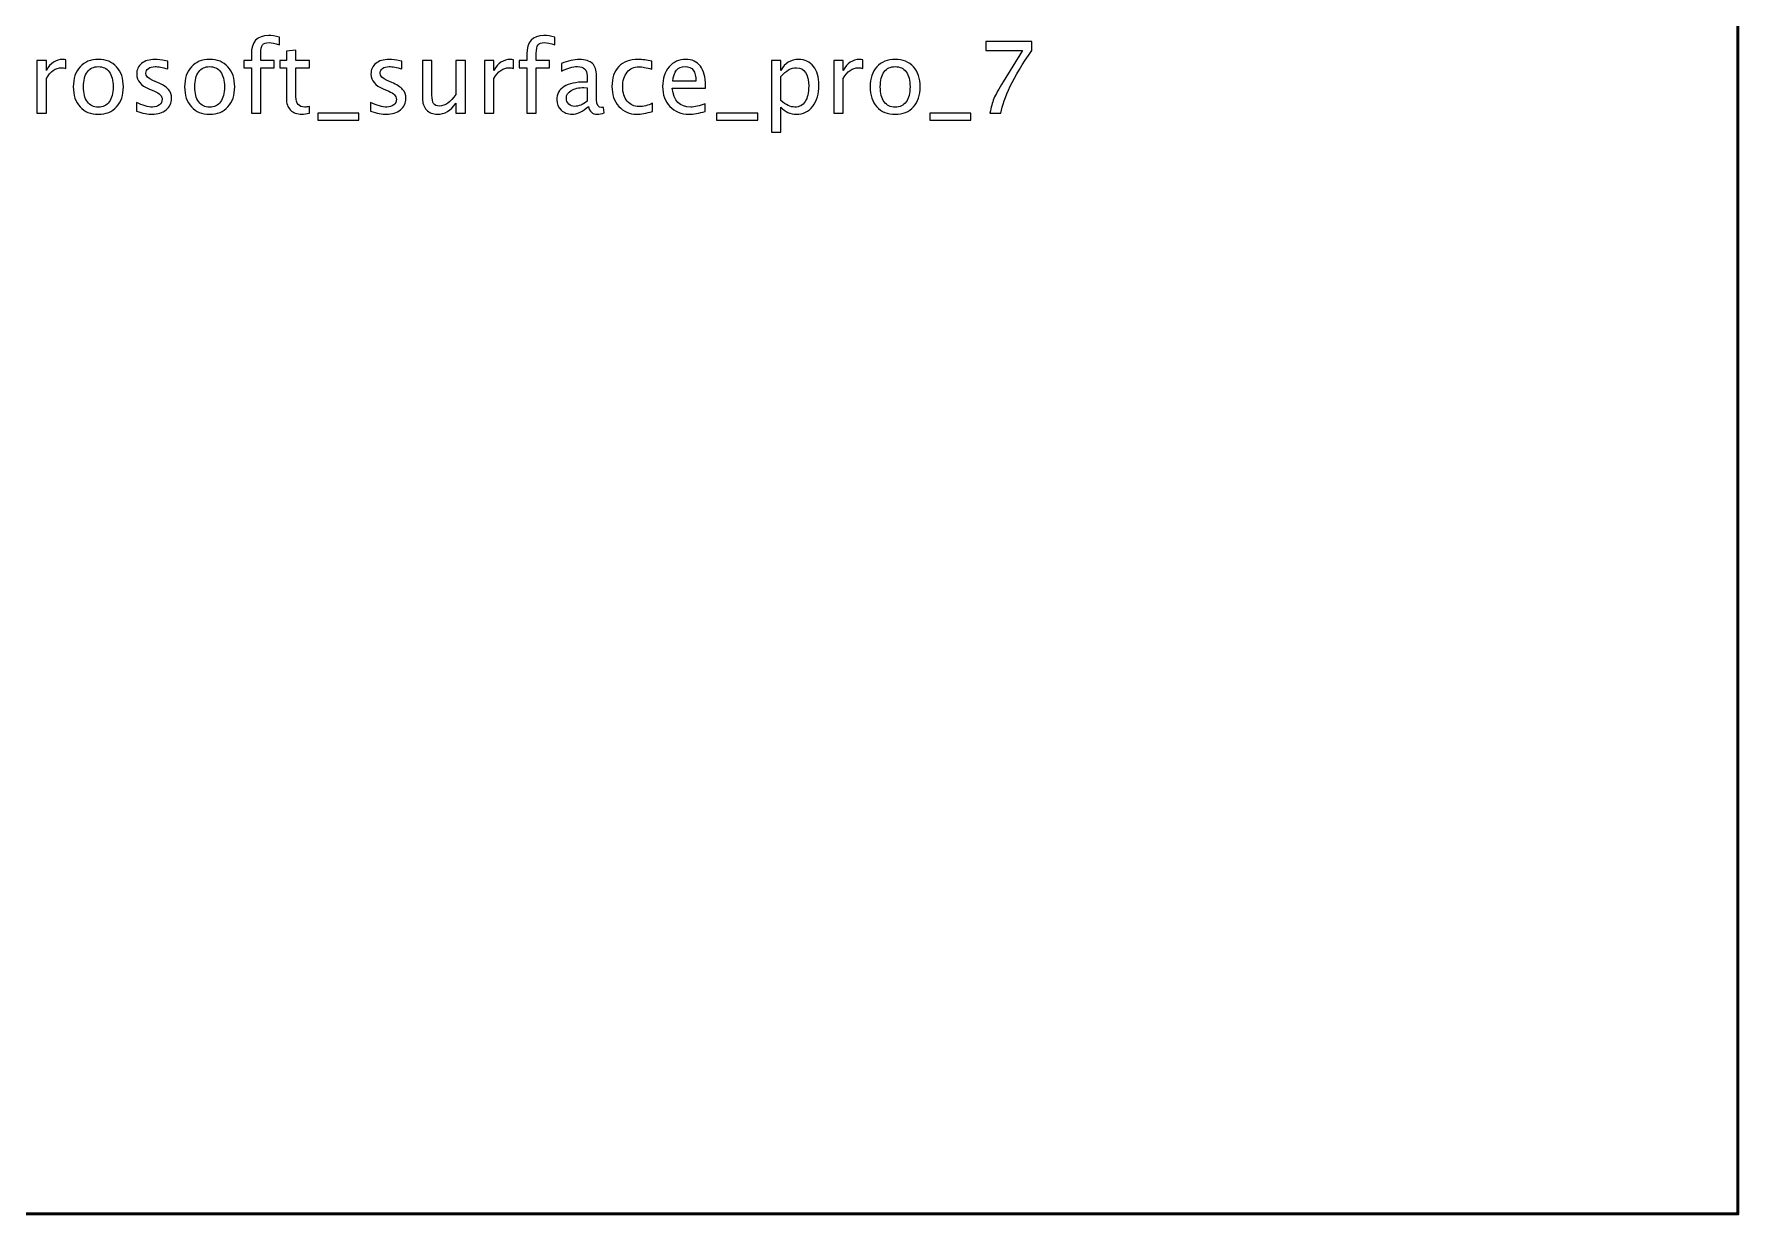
# Model space of a CAD drawing. Header units: centimetres. Extents: x -69 to 69, y -115 to 104.
# Drawn here: x 51.59 to 66.16, y 28.95 to 39.04 of the extents above; entities that cross this region are included whole.
import ezdxf

# ---------------------------------------------------------------- set-up
doc = ezdxf.new("R2010")
doc.units = ezdxf.units.CM
doc.header["$MEASUREMENT"] = 0
doc.layers.add('Layer 1', color=7, linetype='Continuous')

msp = doc.modelspace()

# ---------------------------------------------------------------- linework, layer by layer
at = {"layer": 'Layer 1', "lineweight": 53}
msp.add_lwpolyline([(36.9625, 28.95), (66.1625, 28.95), (66.1625, 49.05), (36.9625, 49.05), (36.9625, 28.95)], close=True, dxfattribs=at)
at = {"layer": 'Layer 1'}
for points, knots in [([(53.45143, 38.36276), (53.45143, 38.36276), (53.45143, 38.75053), (53.45143, 38.75053), (53.45143, 38.75053), (53.45143, 38.75053), (53.38779, 38.75053), (53.38779, 38.75053), (53.38779, 38.75053), (53.38779, 38.75053), (53.38779, 38.8115), (53.38779, 38.8115), (53.38779, 38.8115), (53.38779, 38.8115), (53.45143, 38.8115), (53.45143, 38.8115), (53.45143, 38.8115), (53.45143, 38.8115), (53.45143, 38.86526), (53.45143, 38.86526), (53.45143, 38.86526), (53.45143, 38.97222), (53.50026, 39.0257), (53.5979, 39.0257), (53.5979, 39.0257), (53.62528, 39.0257), (53.65632, 39.02119), (53.69104, 39.01216), (53.69104, 39.01216), (53.69104, 39.01216), (53.69104, 38.94696), (53.69104, 38.94696), (53.69104, 38.94696), (53.65421, 38.95882), (53.62472, 38.96474), (53.60256, 38.96474), (53.60256, 38.96474), (53.57561, 38.96474), (53.55726, 38.95839), (53.54753, 38.94555), (53.54753, 38.94555), (53.53765, 38.93271), (53.53271, 38.90886), (53.53271, 38.87401), (53.53271, 38.87401), (53.53271, 38.87401), (53.53271, 38.8115), (53.53271, 38.8115), (53.53271, 38.8115), (53.53271, 38.8115), (53.64546, 38.8115), (53.64546, 38.8115), (53.64546, 38.8115), (53.64546, 38.8115), (53.64546, 38.75053), (53.64546, 38.75053), (53.64546, 38.75053), (53.64546, 38.75053), (53.53271, 38.75053), (53.53271, 38.75053), (53.53271, 38.75053), (53.53271, 38.75053), (53.53271, 38.36276), (53.53271, 38.36276), (53.53271, 38.36276), (53.53271, 38.36276), (53.45143, 38.36276), (53.45143, 38.36276)], [0, 0, 0, 0, 0.05555556, 0.05555556, 0.05555556, 0.05555556, 0.11111111, 0.11111111, 0.11111111, 0.11111111, 0.16666667, 0.16666667, 0.16666667, 0.16666667, 0.22222222, 0.22222222, 0.22222222, 0.22222222, 0.27777778, 0.27777778, 0.27777778, 0.27777778, 0.33333333, 0.33333333, 0.33333333, 0.33333333, 0.38888889, 0.38888889, 0.38888889, 0.38888889, 0.44444444, 0.44444444, 0.44444444, 0.44444444, 0.5, 0.5, 0.5, 0.5, 0.55555556, 0.55555556, 0.55555556, 0.55555556, 0.61111111, 0.61111111, 0.61111111, 0.61111111, 0.66666667, 0.66666667, 0.66666667, 0.66666667, 0.72222222, 0.72222222, 0.72222222, 0.72222222, 0.77777778, 0.77777778, 0.77777778, 0.77777778, 0.83333333, 0.83333333, 0.83333333, 0.83333333, 0.88888889, 0.88888889, 0.88888889, 0.88888889, 1, 1, 1, 1]), ([(53.94814, 38.3629), (53.92302, 38.35599), (53.90115, 38.3526), (53.88267, 38.3526), (53.88267, 38.3526), (53.84118, 38.3526), (53.80886, 38.36445), (53.78572, 38.38816), (53.78572, 38.38816), (53.76244, 38.41187), (53.75087, 38.44475), (53.75087, 38.48694), (53.75087, 38.48694), (53.75087, 38.48694), (53.75087, 38.75053), (53.75087, 38.75053), (53.75087, 38.75053), (53.75087, 38.75053), (53.6947, 38.75053), (53.6947, 38.75053), (53.6947, 38.75053), (53.6947, 38.75053), (53.6947, 38.8115), (53.6947, 38.8115), (53.6947, 38.8115), (53.6947, 38.8115), (53.75087, 38.8115), (53.75087, 38.8115), (53.75087, 38.8115), (53.75087, 38.8115), (53.75087, 38.89263), (53.75087, 38.89263), (53.75087, 38.89263), (53.75087, 38.89263), (53.83215, 38.9004), (53.83215, 38.9004), (53.83215, 38.9004), (53.83215, 38.9004), (53.83215, 38.8115), (53.83215, 38.8115), (53.83215, 38.8115), (53.83215, 38.8115), (53.94983, 38.8115), (53.94983, 38.8115), (53.94983, 38.8115), (53.94983, 38.8115), (53.94983, 38.75053), (53.94983, 38.75053), (53.94983, 38.75053), (53.94983, 38.75053), (53.83215, 38.75053), (53.83215, 38.75053), (53.83215, 38.75053), (53.83215, 38.75053), (53.83215, 38.50161), (53.83215, 38.50161), (53.83215, 38.50161), (53.83215, 38.44291), (53.85769, 38.41356), (53.90863, 38.41356), (53.90863, 38.41356), (53.9195, 38.41356), (53.93262, 38.41539), (53.94814, 38.41892), (53.94814, 38.41892), (53.94814, 38.41892), (53.94814, 38.3629), (53.94814, 38.3629)], [0, 0, 0, 0, 0.05555556, 0.05555556, 0.05555556, 0.05555556, 0.11111111, 0.11111111, 0.11111111, 0.11111111, 0.16666667, 0.16666667, 0.16666667, 0.16666667, 0.22222222, 0.22222222, 0.22222222, 0.22222222, 0.27777778, 0.27777778, 0.27777778, 0.27777778, 0.33333333, 0.33333333, 0.33333333, 0.33333333, 0.38888889, 0.38888889, 0.38888889, 0.38888889, 0.44444444, 0.44444444, 0.44444444, 0.44444444, 0.5, 0.5, 0.5, 0.5, 0.55555556, 0.55555556, 0.55555556, 0.55555556, 0.61111111, 0.61111111, 0.61111111, 0.61111111, 0.66666667, 0.66666667, 0.66666667, 0.66666667, 0.72222222, 0.72222222, 0.72222222, 0.72222222, 0.77777778, 0.77777778, 0.77777778, 0.77777778, 0.83333333, 0.83333333, 0.83333333, 0.83333333, 0.88888889, 0.88888889, 0.88888889, 0.88888889, 1, 1, 1, 1]), ([(55.8063, 38.36276), (55.8063, 38.36276), (55.8063, 38.75053), (55.8063, 38.75053), (55.8063, 38.75053), (55.8063, 38.75053), (55.74266, 38.75053), (55.74266, 38.75053), (55.74266, 38.75053), (55.74266, 38.75053), (55.74266, 38.8115), (55.74266, 38.8115), (55.74266, 38.8115), (55.74266, 38.8115), (55.8063, 38.8115), (55.8063, 38.8115), (55.8063, 38.8115), (55.8063, 38.8115), (55.8063, 38.86526), (55.8063, 38.86526), (55.8063, 38.86526), (55.8063, 38.97222), (55.85513, 39.0257), (55.95277, 39.0257), (55.95277, 39.0257), (55.98015, 39.0257), (56.01119, 39.02119), (56.04591, 39.01216), (56.04591, 39.01216), (56.04591, 39.01216), (56.04591, 38.94696), (56.04591, 38.94696), (56.04591, 38.94696), (56.00908, 38.95882), (55.97959, 38.96474), (55.95743, 38.96474), (55.95743, 38.96474), (55.93048, 38.96474), (55.91213, 38.95839), (55.9024, 38.94555), (55.9024, 38.94555), (55.89252, 38.93271), (55.88758, 38.90886), (55.88758, 38.87401), (55.88758, 38.87401), (55.88758, 38.87401), (55.88758, 38.8115), (55.88758, 38.8115), (55.88758, 38.8115), (55.88758, 38.8115), (56.00033, 38.8115), (56.00033, 38.8115), (56.00033, 38.8115), (56.00033, 38.8115), (56.00033, 38.75053), (56.00033, 38.75053), (56.00033, 38.75053), (56.00033, 38.75053), (55.88758, 38.75053), (55.88758, 38.75053), (55.88758, 38.75053), (55.88758, 38.75053), (55.88758, 38.36276), (55.88758, 38.36276), (55.88758, 38.36276), (55.88758, 38.36276), (55.8063, 38.36276), (55.8063, 38.36276)], [0, 0, 0, 0, 0.05555556, 0.05555556, 0.05555556, 0.05555556, 0.11111111, 0.11111111, 0.11111111, 0.11111111, 0.16666667, 0.16666667, 0.16666667, 0.16666667, 0.22222222, 0.22222222, 0.22222222, 0.22222222, 0.27777778, 0.27777778, 0.27777778, 0.27777778, 0.33333333, 0.33333333, 0.33333333, 0.33333333, 0.38888889, 0.38888889, 0.38888889, 0.38888889, 0.44444444, 0.44444444, 0.44444444, 0.44444444, 0.5, 0.5, 0.5, 0.5, 0.55555556, 0.55555556, 0.55555556, 0.55555556, 0.61111111, 0.61111111, 0.61111111, 0.61111111, 0.66666667, 0.66666667, 0.66666667, 0.66666667, 0.72222222, 0.72222222, 0.72222222, 0.72222222, 0.77777778, 0.77777778, 0.77777778, 0.77777778, 0.83333333, 0.83333333, 0.83333333, 0.83333333, 0.88888889, 0.88888889, 0.88888889, 0.88888889, 1, 1, 1, 1]), ([(59.76704, 38.36276), (59.77494, 38.41046), (59.78637, 38.4518), (59.80105, 38.48651), (59.80105, 38.48651), (59.81572, 38.52123), (59.84183, 38.56907), (59.87908, 38.62974), (59.87908, 38.62974), (59.87908, 38.62974), (60.04559, 38.8987), (60.04559, 38.8987), (60.04559, 38.8987), (60.04559, 38.8987), (59.73148, 38.8987), (59.73148, 38.8987), (59.73148, 38.8987), (59.73148, 38.8987), (59.73148, 38.9749), (59.73148, 38.9749), (59.73148, 38.9749), (59.73148, 38.9749), (60.12434, 38.9749), (60.12434, 38.9749), (60.12434, 38.9749), (60.12434, 38.9749), (60.12434, 38.8987), (60.12434, 38.8987), (60.12434, 38.8987), (59.96756, 38.66728), (59.87979, 38.48863), (59.86102, 38.36276), (59.86102, 38.36276), (59.86102, 38.36276), (59.76704, 38.36276), (59.76704, 38.36276)], [0, 0, 0, 0, 0.1, 0.1, 0.1, 0.1, 0.2, 0.2, 0.2, 0.2, 0.3, 0.3, 0.3, 0.3, 0.4, 0.4, 0.4, 0.4, 0.5, 0.5, 0.5, 0.5, 0.6, 0.6, 0.6, 0.6, 0.7, 0.7, 0.7, 0.7, 0.8, 0.8, 0.8, 0.8, 1, 1, 1, 1]), ([(51.61782, 38.36276), (51.61782, 38.36276), (51.61782, 38.8115), (51.61782, 38.8115), (51.61782, 38.8115), (51.61782, 38.8115), (51.6991, 38.8115), (51.6991, 38.8115), (51.6991, 38.8115), (51.6991, 38.8115), (51.6991, 38.72669), (51.6991, 38.72669), (51.6991, 38.72669), (51.73142, 38.78948), (51.77826, 38.82081), (51.83979, 38.82081), (51.83979, 38.82081), (51.84811, 38.82081), (51.85686, 38.8201), (51.86589, 38.81869), (51.86589, 38.81869), (51.86589, 38.81869), (51.86589, 38.74263), (51.86589, 38.74263), (51.86589, 38.74263), (51.85178, 38.74729), (51.83937, 38.74969), (51.82864, 38.74969), (51.82864, 38.74969), (51.77699, 38.74969), (51.73381, 38.71921), (51.6991, 38.65811), (51.6991, 38.65811), (51.6991, 38.65811), (51.6991, 38.36276), (51.6991, 38.36276), (51.6991, 38.36276), (51.6991, 38.36276), (51.61782, 38.36276), (51.61782, 38.36276)], [0, 0, 0, 0, 0.09090909, 0.09090909, 0.09090909, 0.09090909, 0.18181818, 0.18181818, 0.18181818, 0.18181818, 0.27272727, 0.27272727, 0.27272727, 0.27272727, 0.36363636, 0.36363636, 0.36363636, 0.36363636, 0.45454545, 0.45454545, 0.45454545, 0.45454545, 0.54545455, 0.54545455, 0.54545455, 0.54545455, 0.63636364, 0.63636364, 0.63636364, 0.63636364, 0.72727273, 0.72727273, 0.72727273, 0.72727273, 0.81818182, 0.81818182, 0.81818182, 0.81818182, 1, 1, 1, 1]), ([(52.1429, 38.3526), (52.077, 38.3526), (52.02479, 38.37363), (51.9864, 38.41568), (51.9864, 38.41568), (51.94788, 38.45773), (51.92869, 38.51488), (51.92869, 38.58699), (51.92869, 38.58699), (51.92869, 38.65895), (51.94788, 38.71596), (51.9864, 38.75787), (51.9864, 38.75787), (52.02479, 38.79978), (52.077, 38.82081), (52.1429, 38.82081), (52.1429, 38.82081), (52.2088, 38.82081), (52.26101, 38.79978), (52.29939, 38.75787), (52.29939, 38.75787), (52.33791, 38.71596), (52.35711, 38.65895), (52.35711, 38.58699), (52.35711, 38.58699), (52.35711, 38.51488), (52.33791, 38.45773), (52.29939, 38.41568), (52.29939, 38.41568), (52.26101, 38.37363), (52.2088, 38.3526), (52.1429, 38.3526)], [0, 0, 0, 0, 0.11111111, 0.11111111, 0.11111111, 0.11111111, 0.22222222, 0.22222222, 0.22222222, 0.22222222, 0.33333333, 0.33333333, 0.33333333, 0.33333333, 0.44444444, 0.44444444, 0.44444444, 0.44444444, 0.55555556, 0.55555556, 0.55555556, 0.55555556, 0.66666667, 0.66666667, 0.66666667, 0.66666667, 0.77777778, 0.77777778, 0.77777778, 0.77777778, 1, 1, 1, 1]), ([(52.14276, 38.41356), (52.18297, 38.41356), (52.2143, 38.42866), (52.2366, 38.459), (52.2366, 38.459), (52.25875, 38.4892), (52.2699, 38.53195), (52.2699, 38.58699), (52.2699, 38.58699), (52.2699, 38.64188), (52.25875, 38.68449), (52.2366, 38.71469), (52.2366, 38.71469), (52.2143, 38.74475), (52.18297, 38.75985), (52.14276, 38.75985), (52.14276, 38.75985), (52.1024, 38.75985), (52.07107, 38.74475), (52.04906, 38.71469), (52.04906, 38.71469), (52.0269, 38.68449), (52.0159, 38.64188), (52.0159, 38.58699), (52.0159, 38.58699), (52.0159, 38.53195), (52.0269, 38.4892), (52.04906, 38.459), (52.04906, 38.459), (52.07107, 38.42866), (52.1024, 38.41356), (52.14276, 38.41356)], [0, 0, 0, 0, 0.11111111, 0.11111111, 0.11111111, 0.11111111, 0.22222222, 0.22222222, 0.22222222, 0.22222222, 0.33333333, 0.33333333, 0.33333333, 0.33333333, 0.44444444, 0.44444444, 0.44444444, 0.44444444, 0.55555556, 0.55555556, 0.55555556, 0.55555556, 0.66666667, 0.66666667, 0.66666667, 0.66666667, 0.77777778, 0.77777778, 0.77777778, 0.77777778, 1, 1, 1, 1]), ([(52.4683, 38.37885), (52.4683, 38.37885), (52.4683, 38.45335), (52.4683, 38.45335), (52.4683, 38.45335), (52.5215, 38.42682), (52.56765, 38.41356), (52.60702, 38.41356), (52.60702, 38.41356), (52.63044, 38.41356), (52.64991, 38.41991), (52.6653, 38.43261), (52.6653, 38.43261), (52.68068, 38.44517), (52.68844, 38.46097), (52.68844, 38.48002), (52.68844, 38.48002), (52.68844, 38.50782), (52.66685, 38.53082), (52.62367, 38.54903), (52.62367, 38.54903), (52.62367, 38.54903), (52.57611, 38.56921), (52.57611, 38.56921), (52.57611, 38.56921), (52.50598, 38.59828), (52.47084, 38.64033), (52.47084, 38.69494), (52.47084, 38.69494), (52.47084, 38.73402), (52.48467, 38.76479), (52.51233, 38.78722), (52.51233, 38.78722), (52.53999, 38.80966), (52.57795, 38.82081), (52.62607, 38.82081), (52.62607, 38.82081), (52.65104, 38.82081), (52.68209, 38.81742), (52.71892, 38.81051), (52.71892, 38.81051), (52.71892, 38.81051), (52.73585, 38.80726), (52.73585, 38.80726), (52.73585, 38.80726), (52.73585, 38.80726), (52.73585, 38.73953), (52.73585, 38.73953), (52.73585, 38.73953), (52.69055, 38.75307), (52.65443, 38.75985), (52.62748, 38.75985), (52.62748, 38.75985), (52.60377, 38.75985), (52.585, 38.75463), (52.57075, 38.74433), (52.57075, 38.74433), (52.55664, 38.73402), (52.54958, 38.7202), (52.54958, 38.70284), (52.54958, 38.70284), (52.54958, 38.67843), (52.56934, 38.65768), (52.60899, 38.64089), (52.60899, 38.64089), (52.60899, 38.64089), (52.64808, 38.62438), (52.64808, 38.62438), (52.64808, 38.62438), (52.69239, 38.60575), (52.72372, 38.586), (52.74206, 38.56526), (52.74206, 38.56526), (52.76055, 38.54451), (52.76972, 38.51855), (52.76972, 38.4875), (52.76972, 38.4875), (52.76972, 38.44813), (52.7542, 38.41582), (52.72301, 38.39056), (52.72301, 38.39056), (52.69197, 38.3653), (52.65217, 38.3526), (52.60377, 38.3526), (52.60377, 38.3526), (52.56652, 38.3526), (52.5215, 38.36135), (52.4683, 38.37885)], [0, 0, 0, 0, 0.04347826, 0.04347826, 0.04347826, 0.04347826, 0.08695652, 0.08695652, 0.08695652, 0.08695652, 0.13043478, 0.13043478, 0.13043478, 0.13043478, 0.17391304, 0.17391304, 0.17391304, 0.17391304, 0.2173913, 0.2173913, 0.2173913, 0.2173913, 0.26086957, 0.26086957, 0.26086957, 0.26086957, 0.30434783, 0.30434783, 0.30434783, 0.30434783, 0.34782609, 0.34782609, 0.34782609, 0.34782609, 0.39130435, 0.39130435, 0.39130435, 0.39130435, 0.43478261, 0.43478261, 0.43478261, 0.43478261, 0.47826087, 0.47826087, 0.47826087, 0.47826087, 0.52173913, 0.52173913, 0.52173913, 0.52173913, 0.56521739, 0.56521739, 0.56521739, 0.56521739, 0.60869565, 0.60869565, 0.60869565, 0.60869565, 0.65217391, 0.65217391, 0.65217391, 0.65217391, 0.69565217, 0.69565217, 0.69565217, 0.69565217, 0.73913043, 0.73913043, 0.73913043, 0.73913043, 0.7826087, 0.7826087, 0.7826087, 0.7826087, 0.82608696, 0.82608696, 0.82608696, 0.82608696, 0.86956522, 0.86956522, 0.86956522, 0.86956522, 0.91304348, 0.91304348, 0.91304348, 0.91304348, 1, 1, 1, 1]), ([(53.0947, 38.3526), (53.0288, 38.3526), (52.97659, 38.37363), (52.9382, 38.41568), (52.9382, 38.41568), (52.89968, 38.45773), (52.88049, 38.51488), (52.88049, 38.58699), (52.88049, 38.58699), (52.88049, 38.65895), (52.89968, 38.71596), (52.9382, 38.75787), (52.9382, 38.75787), (52.97659, 38.79978), (53.0288, 38.82081), (53.0947, 38.82081), (53.0947, 38.82081), (53.1606, 38.82081), (53.21281, 38.79978), (53.25119, 38.75787), (53.25119, 38.75787), (53.28971, 38.71596), (53.30891, 38.65895), (53.30891, 38.58699), (53.30891, 38.58699), (53.30891, 38.51488), (53.28971, 38.45773), (53.25119, 38.41568), (53.25119, 38.41568), (53.21281, 38.37363), (53.1606, 38.3526), (53.0947, 38.3526)], [0, 0, 0, 0, 0.11111111, 0.11111111, 0.11111111, 0.11111111, 0.22222222, 0.22222222, 0.22222222, 0.22222222, 0.33333333, 0.33333333, 0.33333333, 0.33333333, 0.44444444, 0.44444444, 0.44444444, 0.44444444, 0.55555556, 0.55555556, 0.55555556, 0.55555556, 0.66666667, 0.66666667, 0.66666667, 0.66666667, 0.77777778, 0.77777778, 0.77777778, 0.77777778, 1, 1, 1, 1]), ([(53.09456, 38.41356), (53.13477, 38.41356), (53.1661, 38.42866), (53.1884, 38.459), (53.1884, 38.459), (53.21055, 38.4892), (53.2217, 38.53195), (53.2217, 38.58699), (53.2217, 38.58699), (53.2217, 38.64188), (53.21055, 38.68449), (53.1884, 38.71469), (53.1884, 38.71469), (53.1661, 38.74475), (53.13477, 38.75985), (53.09456, 38.75985), (53.09456, 38.75985), (53.0542, 38.75985), (53.02287, 38.74475), (53.00086, 38.71469), (53.00086, 38.71469), (52.9787, 38.68449), (52.9677, 38.64188), (52.9677, 38.58699), (52.9677, 38.58699), (52.9677, 38.53195), (52.9787, 38.4892), (53.00086, 38.459), (53.00086, 38.459), (53.02287, 38.42866), (53.0542, 38.41356), (53.09456, 38.41356)], [0, 0, 0, 0, 0.11111111, 0.11111111, 0.11111111, 0.11111111, 0.22222222, 0.22222222, 0.22222222, 0.22222222, 0.33333333, 0.33333333, 0.33333333, 0.33333333, 0.44444444, 0.44444444, 0.44444444, 0.44444444, 0.55555556, 0.55555556, 0.55555556, 0.55555556, 0.66666667, 0.66666667, 0.66666667, 0.66666667, 0.77777778, 0.77777778, 0.77777778, 0.77777778, 1, 1, 1, 1]), ([(54.47138, 38.37885), (54.47138, 38.37885), (54.47138, 38.45335), (54.47138, 38.45335), (54.47138, 38.45335), (54.52458, 38.42682), (54.57073, 38.41356), (54.6101, 38.41356), (54.6101, 38.41356), (54.63352, 38.41356), (54.65299, 38.41991), (54.66838, 38.43261), (54.66838, 38.43261), (54.68376, 38.44517), (54.69152, 38.46097), (54.69152, 38.48002), (54.69152, 38.48002), (54.69152, 38.50782), (54.66993, 38.53082), (54.62675, 38.54903), (54.62675, 38.54903), (54.62675, 38.54903), (54.57919, 38.56921), (54.57919, 38.56921), (54.57919, 38.56921), (54.50906, 38.59828), (54.47392, 38.64033), (54.47392, 38.69494), (54.47392, 38.69494), (54.47392, 38.73402), (54.48775, 38.76479), (54.51541, 38.78722), (54.51541, 38.78722), (54.54307, 38.80966), (54.58103, 38.82081), (54.62915, 38.82081), (54.62915, 38.82081), (54.65412, 38.82081), (54.68517, 38.81742), (54.722, 38.81051), (54.722, 38.81051), (54.722, 38.81051), (54.73893, 38.80726), (54.73893, 38.80726), (54.73893, 38.80726), (54.73893, 38.80726), (54.73893, 38.73953), (54.73893, 38.73953), (54.73893, 38.73953), (54.69363, 38.75307), (54.65751, 38.75985), (54.63056, 38.75985), (54.63056, 38.75985), (54.60685, 38.75985), (54.58808, 38.75463), (54.57383, 38.74433), (54.57383, 38.74433), (54.55972, 38.73402), (54.55266, 38.7202), (54.55266, 38.70284), (54.55266, 38.70284), (54.55266, 38.67843), (54.57242, 38.65768), (54.61207, 38.64089), (54.61207, 38.64089), (54.61207, 38.64089), (54.65116, 38.62438), (54.65116, 38.62438), (54.65116, 38.62438), (54.69547, 38.60575), (54.7268, 38.586), (54.74514, 38.56526), (54.74514, 38.56526), (54.76363, 38.54451), (54.7728, 38.51855), (54.7728, 38.4875), (54.7728, 38.4875), (54.7728, 38.44813), (54.75728, 38.41582), (54.72609, 38.39056), (54.72609, 38.39056), (54.69505, 38.3653), (54.65525, 38.3526), (54.60685, 38.3526), (54.60685, 38.3526), (54.5696, 38.3526), (54.52458, 38.36135), (54.47138, 38.37885)], [0, 0, 0, 0, 0.04347826, 0.04347826, 0.04347826, 0.04347826, 0.08695652, 0.08695652, 0.08695652, 0.08695652, 0.13043478, 0.13043478, 0.13043478, 0.13043478, 0.17391304, 0.17391304, 0.17391304, 0.17391304, 0.2173913, 0.2173913, 0.2173913, 0.2173913, 0.26086957, 0.26086957, 0.26086957, 0.26086957, 0.30434783, 0.30434783, 0.30434783, 0.30434783, 0.34782609, 0.34782609, 0.34782609, 0.34782609, 0.39130435, 0.39130435, 0.39130435, 0.39130435, 0.43478261, 0.43478261, 0.43478261, 0.43478261, 0.47826087, 0.47826087, 0.47826087, 0.47826087, 0.52173913, 0.52173913, 0.52173913, 0.52173913, 0.56521739, 0.56521739, 0.56521739, 0.56521739, 0.60869565, 0.60869565, 0.60869565, 0.60869565, 0.65217391, 0.65217391, 0.65217391, 0.65217391, 0.69565217, 0.69565217, 0.69565217, 0.69565217, 0.73913043, 0.73913043, 0.73913043, 0.73913043, 0.7826087, 0.7826087, 0.7826087, 0.7826087, 0.82608696, 0.82608696, 0.82608696, 0.82608696, 0.86956522, 0.86956522, 0.86956522, 0.86956522, 0.91304348, 0.91304348, 0.91304348, 0.91304348, 1, 1, 1, 1]), ([(55.20022, 38.36276), (55.20022, 38.36276), (55.20022, 38.44714), (55.20022, 38.44714), (55.20022, 38.44714), (55.1569, 38.38407), (55.10427, 38.3526), (55.04246, 38.3526), (55.04246, 38.3526), (55.00323, 38.3526), (54.97205, 38.36488), (54.9489, 38.38957), (54.9489, 38.38957), (54.92562, 38.41427), (54.91405, 38.44743), (54.91405, 38.48934), (54.91405, 38.48934), (54.91405, 38.48934), (54.91405, 38.8115), (54.91405, 38.8115), (54.91405, 38.8115), (54.91405, 38.8115), (54.99533, 38.8115), (54.99533, 38.8115), (54.99533, 38.8115), (54.99533, 38.8115), (54.99533, 38.51587), (54.99533, 38.51587), (54.99533, 38.51587), (54.99533, 38.48214), (55.00027, 38.45829), (55.01001, 38.44418), (55.01001, 38.44418), (55.01988, 38.42993), (55.03625, 38.42287), (55.05925, 38.42287), (55.05925, 38.42287), (55.10893, 38.42287), (55.15606, 38.45547), (55.20022, 38.52081), (55.20022, 38.52081), (55.20022, 38.52081), (55.20022, 38.8115), (55.20022, 38.8115), (55.20022, 38.8115), (55.20022, 38.8115), (55.28151, 38.8115), (55.28151, 38.8115), (55.28151, 38.8115), (55.28151, 38.8115), (55.28151, 38.36276), (55.28151, 38.36276), (55.28151, 38.36276), (55.28151, 38.36276), (55.20022, 38.36276), (55.20022, 38.36276)], [0, 0, 0, 0, 0.06666667, 0.06666667, 0.06666667, 0.06666667, 0.13333333, 0.13333333, 0.13333333, 0.13333333, 0.2, 0.2, 0.2, 0.2, 0.26666667, 0.26666667, 0.26666667, 0.26666667, 0.33333333, 0.33333333, 0.33333333, 0.33333333, 0.4, 0.4, 0.4, 0.4, 0.46666667, 0.46666667, 0.46666667, 0.46666667, 0.53333333, 0.53333333, 0.53333333, 0.53333333, 0.6, 0.6, 0.6, 0.6, 0.66666667, 0.66666667, 0.66666667, 0.66666667, 0.73333333, 0.73333333, 0.73333333, 0.73333333, 0.8, 0.8, 0.8, 0.8, 0.86666667, 0.86666667, 0.86666667, 0.86666667, 1, 1, 1, 1]), ([(55.44463, 38.36276), (55.44463, 38.36276), (55.44463, 38.8115), (55.44463, 38.8115), (55.44463, 38.8115), (55.44463, 38.8115), (55.52591, 38.8115), (55.52591, 38.8115), (55.52591, 38.8115), (55.52591, 38.8115), (55.52591, 38.72669), (55.52591, 38.72669), (55.52591, 38.72669), (55.55823, 38.78948), (55.60507, 38.82081), (55.6666, 38.82081), (55.6666, 38.82081), (55.67492, 38.82081), (55.68367, 38.8201), (55.6927, 38.81869), (55.6927, 38.81869), (55.6927, 38.81869), (55.6927, 38.74263), (55.6927, 38.74263), (55.6927, 38.74263), (55.67859, 38.74729), (55.66618, 38.74969), (55.65545, 38.74969), (55.65545, 38.74969), (55.6038, 38.74969), (55.56062, 38.71921), (55.52591, 38.65811), (55.52591, 38.65811), (55.52591, 38.65811), (55.52591, 38.36276), (55.52591, 38.36276), (55.52591, 38.36276), (55.52591, 38.36276), (55.44463, 38.36276), (55.44463, 38.36276)], [0, 0, 0, 0, 0.09090909, 0.09090909, 0.09090909, 0.09090909, 0.18181818, 0.18181818, 0.18181818, 0.18181818, 0.27272727, 0.27272727, 0.27272727, 0.27272727, 0.36363636, 0.36363636, 0.36363636, 0.36363636, 0.45454545, 0.45454545, 0.45454545, 0.45454545, 0.54545455, 0.54545455, 0.54545455, 0.54545455, 0.63636364, 0.63636364, 0.63636364, 0.63636364, 0.72727273, 0.72727273, 0.72727273, 0.72727273, 0.81818182, 0.81818182, 0.81818182, 0.81818182, 1, 1, 1, 1]), ([(56.33363, 38.41991), (56.28481, 38.37504), (56.23782, 38.3526), (56.19266, 38.3526), (56.19266, 38.3526), (56.15555, 38.3526), (56.12465, 38.36417), (56.10023, 38.38745), (56.10023, 38.38745), (56.07568, 38.41074), (56.0634, 38.44009), (56.0634, 38.47551), (56.0634, 38.47551), (56.0634, 38.52447), (56.08401, 38.56215), (56.12521, 38.5884), (56.12521, 38.5884), (56.16642, 38.61464), (56.22554, 38.62777), (56.30259, 38.62777), (56.30259, 38.62777), (56.30259, 38.62777), (56.32164, 38.62777), (56.32164, 38.62777), (56.32164, 38.62777), (56.32164, 38.62777), (56.32164, 38.68181), (56.32164, 38.68181), (56.32164, 38.68181), (56.32164, 38.73388), (56.29454, 38.75985), (56.24022, 38.75985), (56.24022, 38.75985), (56.19817, 38.75985), (56.15216, 38.74658), (56.10235, 38.72005), (56.10235, 38.72005), (56.10235, 38.72005), (56.10235, 38.78694), (56.10235, 38.78694), (56.10235, 38.78694), (56.1571, 38.80952), (56.20875, 38.82081), (56.25715, 38.82081), (56.25715, 38.82081), (56.30696, 38.82081), (56.34379, 38.80952), (56.36736, 38.7868), (56.36736, 38.7868), (56.39106, 38.76408), (56.40292, 38.72909), (56.40292, 38.68181), (56.40292, 38.68181), (56.40292, 38.68181), (56.40292, 38.47904), (56.40292, 38.47904), (56.40292, 38.47904), (56.40292, 38.43261), (56.41717, 38.40933), (56.44582, 38.40933), (56.44582, 38.40933), (56.44934, 38.40933), (56.45457, 38.40989), (56.46148, 38.41102), (56.46148, 38.41102), (56.46148, 38.41102), (56.46727, 38.36586), (56.46727, 38.36586), (56.46727, 38.36586), (56.44878, 38.35697), (56.42846, 38.3526), (56.40616, 38.3526), (56.40616, 38.3526), (56.3682, 38.3526), (56.34407, 38.37504), (56.33363, 38.41991)], [0, 0, 0, 0, 0.05, 0.05, 0.05, 0.05, 0.1, 0.1, 0.1, 0.1, 0.15, 0.15, 0.15, 0.15, 0.2, 0.2, 0.2, 0.2, 0.25, 0.25, 0.25, 0.25, 0.3, 0.3, 0.3, 0.3, 0.35, 0.35, 0.35, 0.35, 0.4, 0.4, 0.4, 0.4, 0.45, 0.45, 0.45, 0.45, 0.5, 0.5, 0.5, 0.5, 0.55, 0.55, 0.55, 0.55, 0.6, 0.6, 0.6, 0.6, 0.65, 0.65, 0.65, 0.65, 0.7, 0.7, 0.7, 0.7, 0.75, 0.75, 0.75, 0.75, 0.8, 0.8, 0.8, 0.8, 0.85, 0.85, 0.85, 0.85, 0.9, 0.9, 0.9, 0.9, 1, 1, 1, 1]), ([(56.88142, 38.37631), (56.82879, 38.3605), (56.78335, 38.3526), (56.74511, 38.3526), (56.74511, 38.3526), (56.68443, 38.3526), (56.6342, 38.37504), (56.59426, 38.41977), (56.59426, 38.41977), (56.55433, 38.46464), (56.53429, 38.52123), (56.53429, 38.58939), (56.53429, 38.58939), (56.53429, 38.6622), (56.55405, 38.71907), (56.59356, 38.75971), (56.59356, 38.75971), (56.63307, 38.80049), (56.68824, 38.82081), (56.75908, 38.82081), (56.75908, 38.82081), (56.79394, 38.82081), (56.83316, 38.81601), (56.87634, 38.80642), (56.87634, 38.80642), (56.87634, 38.80642), (56.87634, 38.73783), (56.87634, 38.73783), (56.87634, 38.73783), (56.83048, 38.75138), (56.79309, 38.75815), (56.7643, 38.75815), (56.7643, 38.75815), (56.72253, 38.75815), (56.68909, 38.74249), (56.66411, 38.71131), (56.66411, 38.71131), (56.63914, 38.68012), (56.62658, 38.63849), (56.62658, 38.58656), (56.62658, 38.58656), (56.62658, 38.53619), (56.63956, 38.49555), (56.66538, 38.46436), (56.66538, 38.46436), (56.69121, 38.43332), (56.72493, 38.41779), (56.76684, 38.41779), (56.76684, 38.41779), (56.80395, 38.41779), (56.84205, 38.42739), (56.88142, 38.44658), (56.88142, 38.44658), (56.88142, 38.44658), (56.88142, 38.37631), (56.88142, 38.37631)], [0, 0, 0, 0, 0.06666667, 0.06666667, 0.06666667, 0.06666667, 0.13333333, 0.13333333, 0.13333333, 0.13333333, 0.2, 0.2, 0.2, 0.2, 0.26666667, 0.26666667, 0.26666667, 0.26666667, 0.33333333, 0.33333333, 0.33333333, 0.33333333, 0.4, 0.4, 0.4, 0.4, 0.46666667, 0.46666667, 0.46666667, 0.46666667, 0.53333333, 0.53333333, 0.53333333, 0.53333333, 0.6, 0.6, 0.6, 0.6, 0.66666667, 0.66666667, 0.66666667, 0.66666667, 0.73333333, 0.73333333, 0.73333333, 0.73333333, 0.8, 0.8, 0.8, 0.8, 0.86666667, 0.86666667, 0.86666667, 0.86666667, 1, 1, 1, 1]), ([(57.33284, 38.37715), (57.27823, 38.36078), (57.23153, 38.3526), (57.19258, 38.3526), (57.19258, 38.3526), (57.12612, 38.3526), (57.07207, 38.37461), (57.03044, 38.4185), (57.03044, 38.4185), (56.98881, 38.46238), (56.96793, 38.51925), (56.96793, 38.58924), (56.96793, 38.58924), (56.96793, 38.65712), (56.98627, 38.71286), (57.0231, 38.75646), (57.0231, 38.75646), (57.05993, 38.79992), (57.10707, 38.82166), (57.1645, 38.82166), (57.1645, 38.82166), (57.21883, 38.82166), (57.26088, 38.80232), (57.29051, 38.76366), (57.29051, 38.76366), (57.32014, 38.72499), (57.33496, 38.67024), (57.33496, 38.59926), (57.33496, 38.59926), (57.33496, 38.59926), (57.33454, 38.57443), (57.33454, 38.57443), (57.33454, 38.57443), (57.33454, 38.57443), (57.0509, 38.57443), (57.0509, 38.57443), (57.0509, 38.57443), (57.06276, 38.46718), (57.11511, 38.41356), (57.20782, 38.41356), (57.20782, 38.41356), (57.24183, 38.41356), (57.28346, 38.42316), (57.33284, 38.44235), (57.33284, 38.44235), (57.33284, 38.44235), (57.33284, 38.37715), (57.33284, 38.37715)], [0, 0, 0, 0, 0.07692308, 0.07692308, 0.07692308, 0.07692308, 0.15384615, 0.15384615, 0.15384615, 0.15384615, 0.23076923, 0.23076923, 0.23076923, 0.23076923, 0.30769231, 0.30769231, 0.30769231, 0.30769231, 0.38461538, 0.38461538, 0.38461538, 0.38461538, 0.46153846, 0.46153846, 0.46153846, 0.46153846, 0.53846154, 0.53846154, 0.53846154, 0.53846154, 0.61538462, 0.61538462, 0.61538462, 0.61538462, 0.69230769, 0.69230769, 0.69230769, 0.69230769, 0.76923077, 0.76923077, 0.76923077, 0.76923077, 0.84615385, 0.84615385, 0.84615385, 0.84615385, 1, 1, 1, 1]), ([(57.05514, 38.63539), (57.05514, 38.63539), (57.25326, 38.63539), (57.25326, 38.63539), (57.25326, 38.63539), (57.25326, 38.71893), (57.22207, 38.76069), (57.15984, 38.76069), (57.15984, 38.76069), (57.09719, 38.76069), (57.06233, 38.71893), (57.05514, 38.63539)], [0, 0, 0, 0, 0.25, 0.25, 0.25, 0.25, 0.5, 0.5, 0.5, 0.5, 1, 1, 1, 1]), ([(57.89857, 38.19935), (57.89857, 38.19935), (57.89857, 38.8115), (57.89857, 38.8115), (57.89857, 38.8115), (57.89857, 38.8115), (57.97985, 38.8115), (57.97985, 38.8115), (57.97985, 38.8115), (57.97985, 38.8115), (57.97985, 38.72669), (57.97985, 38.72669), (57.97985, 38.72669), (58.01315, 38.78948), (58.06325, 38.82081), (58.12999, 38.82081), (58.12999, 38.82081), (58.18404, 38.82081), (58.22651, 38.80119), (58.25756, 38.76182), (58.25756, 38.76182), (58.2886, 38.72245), (58.30413, 38.66869), (58.30413, 38.60053), (58.30413, 38.60053), (58.30413, 38.52631), (58.28649, 38.46634), (58.25135, 38.4209), (58.25135, 38.4209), (58.21621, 38.37532), (58.16993, 38.3526), (58.11264, 38.3526), (58.11264, 38.3526), (58.05944, 38.3526), (58.01513, 38.37292), (57.97985, 38.4137), (57.97985, 38.4137), (57.97985, 38.4137), (57.97985, 38.19935), (57.97985, 38.19935), (57.97985, 38.19935), (57.97985, 38.19935), (57.89857, 38.19935), (57.89857, 38.19935)], [0, 0, 0, 0, 0.08333333, 0.08333333, 0.08333333, 0.08333333, 0.16666667, 0.16666667, 0.16666667, 0.16666667, 0.25, 0.25, 0.25, 0.25, 0.33333333, 0.33333333, 0.33333333, 0.33333333, 0.41666667, 0.41666667, 0.41666667, 0.41666667, 0.5, 0.5, 0.5, 0.5, 0.58333333, 0.58333333, 0.58333333, 0.58333333, 0.66666667, 0.66666667, 0.66666667, 0.66666667, 0.75, 0.75, 0.75, 0.75, 0.83333333, 0.83333333, 0.83333333, 0.83333333, 1, 1, 1, 1]), ([(58.43141, 38.36276), (58.43141, 38.36276), (58.43141, 38.8115), (58.43141, 38.8115), (58.43141, 38.8115), (58.43141, 38.8115), (58.51269, 38.8115), (58.51269, 38.8115), (58.51269, 38.8115), (58.51269, 38.8115), (58.51269, 38.72669), (58.51269, 38.72669), (58.51269, 38.72669), (58.54501, 38.78948), (58.59185, 38.82081), (58.65338, 38.82081), (58.65338, 38.82081), (58.6617, 38.82081), (58.67045, 38.8201), (58.67948, 38.81869), (58.67948, 38.81869), (58.67948, 38.81869), (58.67948, 38.74263), (58.67948, 38.74263), (58.67948, 38.74263), (58.66537, 38.74729), (58.65296, 38.74969), (58.64223, 38.74969), (58.64223, 38.74969), (58.59058, 38.74969), (58.5474, 38.71921), (58.51269, 38.65811), (58.51269, 38.65811), (58.51269, 38.65811), (58.51269, 38.36276), (58.51269, 38.36276), (58.51269, 38.36276), (58.51269, 38.36276), (58.43141, 38.36276), (58.43141, 38.36276)], [0, 0, 0, 0, 0.09090909, 0.09090909, 0.09090909, 0.09090909, 0.18181818, 0.18181818, 0.18181818, 0.18181818, 0.27272727, 0.27272727, 0.27272727, 0.27272727, 0.36363636, 0.36363636, 0.36363636, 0.36363636, 0.45454545, 0.45454545, 0.45454545, 0.45454545, 0.54545455, 0.54545455, 0.54545455, 0.54545455, 0.63636364, 0.63636364, 0.63636364, 0.63636364, 0.72727273, 0.72727273, 0.72727273, 0.72727273, 0.81818182, 0.81818182, 0.81818182, 0.81818182, 1, 1, 1, 1]), ([(58.95649, 38.3526), (58.89059, 38.3526), (58.83838, 38.37363), (58.79999, 38.41568), (58.79999, 38.41568), (58.76147, 38.45773), (58.74228, 38.51488), (58.74228, 38.58699), (58.74228, 38.58699), (58.74228, 38.65895), (58.76147, 38.71596), (58.79999, 38.75787), (58.79999, 38.75787), (58.83838, 38.79978), (58.89059, 38.82081), (58.95649, 38.82081), (58.95649, 38.82081), (59.02239, 38.82081), (59.0746, 38.79978), (59.11298, 38.75787), (59.11298, 38.75787), (59.1515, 38.71596), (59.1707, 38.65895), (59.1707, 38.58699), (59.1707, 38.58699), (59.1707, 38.51488), (59.1515, 38.45773), (59.11298, 38.41568), (59.11298, 38.41568), (59.0746, 38.37363), (59.02239, 38.3526), (58.95649, 38.3526)], [0, 0, 0, 0, 0.11111111, 0.11111111, 0.11111111, 0.11111111, 0.22222222, 0.22222222, 0.22222222, 0.22222222, 0.33333333, 0.33333333, 0.33333333, 0.33333333, 0.44444444, 0.44444444, 0.44444444, 0.44444444, 0.55555556, 0.55555556, 0.55555556, 0.55555556, 0.66666667, 0.66666667, 0.66666667, 0.66666667, 0.77777778, 0.77777778, 0.77777778, 0.77777778, 1, 1, 1, 1]), ([(58.95635, 38.41356), (58.99656, 38.41356), (59.02789, 38.42866), (59.05019, 38.459), (59.05019, 38.459), (59.07234, 38.4892), (59.08349, 38.53195), (59.08349, 38.58699), (59.08349, 38.58699), (59.08349, 38.64188), (59.07234, 38.68449), (59.05019, 38.71469), (59.05019, 38.71469), (59.02789, 38.74475), (58.99656, 38.75985), (58.95635, 38.75985), (58.95635, 38.75985), (58.91599, 38.75985), (58.88466, 38.74475), (58.86265, 38.71469), (58.86265, 38.71469), (58.84049, 38.68449), (58.82949, 38.64188), (58.82949, 38.58699), (58.82949, 38.58699), (58.82949, 38.53195), (58.84049, 38.4892), (58.86265, 38.459), (58.86265, 38.459), (58.88466, 38.42866), (58.91599, 38.41356), (58.95635, 38.41356)], [0, 0, 0, 0, 0.11111111, 0.11111111, 0.11111111, 0.11111111, 0.22222222, 0.22222222, 0.22222222, 0.22222222, 0.33333333, 0.33333333, 0.33333333, 0.33333333, 0.44444444, 0.44444444, 0.44444444, 0.44444444, 0.55555556, 0.55555556, 0.55555556, 0.55555556, 0.66666667, 0.66666667, 0.66666667, 0.66666667, 0.77777778, 0.77777778, 0.77777778, 0.77777778, 1, 1, 1, 1]), ([(57.97985, 38.46972), (58.02176, 38.43233), (58.0617, 38.41356), (58.09965, 38.41356), (58.09965, 38.41356), (58.13705, 38.41356), (58.16598, 38.42922), (58.1863, 38.46041), (58.1863, 38.46041), (58.20676, 38.49159), (58.21692, 38.53548), (58.21692, 38.59221), (58.21692, 38.59221), (58.21692, 38.69719), (58.1822, 38.74969), (58.11278, 38.74969), (58.11278, 38.74969), (58.06734, 38.74969), (58.02303, 38.72513), (57.97985, 38.67589), (57.97985, 38.67589), (57.97985, 38.67589), (57.97985, 38.46972), (57.97985, 38.46972)], [0, 0, 0, 0, 0.14285714, 0.14285714, 0.14285714, 0.14285714, 0.28571429, 0.28571429, 0.28571429, 0.28571429, 0.42857143, 0.42857143, 0.42857143, 0.42857143, 0.57142857, 0.57142857, 0.57142857, 0.57142857, 0.71428571, 0.71428571, 0.71428571, 0.71428571, 1, 1, 1, 1]), ([(56.32164, 38.46422), (56.32164, 38.46422), (56.32164, 38.57951), (56.32164, 38.57951), (56.32164, 38.57951), (56.32164, 38.57951), (56.29553, 38.58035), (56.29553, 38.58035), (56.29553, 38.58035), (56.25038, 38.58035), (56.21397, 38.57203), (56.18617, 38.55538), (56.18617, 38.55538), (56.15851, 38.53859), (56.14468, 38.51643), (56.14468, 38.48877), (56.14468, 38.48877), (56.14468, 38.46944), (56.1516, 38.45307), (56.16529, 38.43967), (56.16529, 38.43967), (56.17912, 38.42626), (56.19591, 38.41949), (56.2158, 38.41949), (56.2158, 38.41949), (56.24967, 38.41949), (56.28495, 38.43444), (56.32164, 38.46422)], [0, 0, 0, 0, 0.125, 0.125, 0.125, 0.125, 0.25, 0.25, 0.25, 0.25, 0.375, 0.375, 0.375, 0.375, 0.5, 0.5, 0.5, 0.5, 0.625, 0.625, 0.625, 0.625, 0.75, 0.75, 0.75, 0.75, 1, 1, 1, 1]), ([(54.01841, 38.3018), (54.01841, 38.3018), (54.01841, 38.36276), (54.01841, 38.36276), (54.01841, 38.36276), (54.01841, 38.36276), (54.37062, 38.36276), (54.37062, 38.36276), (54.37062, 38.36276), (54.37062, 38.36276), (54.37062, 38.3018), (54.37062, 38.3018), (54.37062, 38.3018), (54.37062, 38.3018), (54.01841, 38.3018), (54.01841, 38.3018)], [0, 0, 0, 0, 0.2, 0.2, 0.2, 0.2, 0.4, 0.4, 0.4, 0.4, 0.6, 0.6, 0.6, 0.6, 1, 1, 1, 1]), ([(57.42951, 38.3018), (57.42951, 38.3018), (57.42951, 38.36276), (57.42951, 38.36276), (57.42951, 38.36276), (57.42951, 38.36276), (57.78172, 38.36276), (57.78172, 38.36276), (57.78172, 38.36276), (57.78172, 38.36276), (57.78172, 38.3018), (57.78172, 38.3018), (57.78172, 38.3018), (57.78172, 38.3018), (57.42951, 38.3018), (57.42951, 38.3018)], [0, 0, 0, 0, 0.2, 0.2, 0.2, 0.2, 0.4, 0.4, 0.4, 0.4, 0.6, 0.6, 0.6, 0.6, 1, 1, 1, 1]), ([(59.25226, 38.3018), (59.25226, 38.3018), (59.25226, 38.36276), (59.25226, 38.36276), (59.25226, 38.36276), (59.25226, 38.36276), (59.60447, 38.36276), (59.60447, 38.36276), (59.60447, 38.36276), (59.60447, 38.36276), (59.60447, 38.3018), (59.60447, 38.3018), (59.60447, 38.3018), (59.60447, 38.3018), (59.25226, 38.3018), (59.25226, 38.3018)], [0, 0, 0, 0, 0.2, 0.2, 0.2, 0.2, 0.4, 0.4, 0.4, 0.4, 0.6, 0.6, 0.6, 0.6, 1, 1, 1, 1])]:
    msp.add_open_spline(points, degree=3, knots=knots, dxfattribs=at)

doc.saveas('drawing.dxf')
